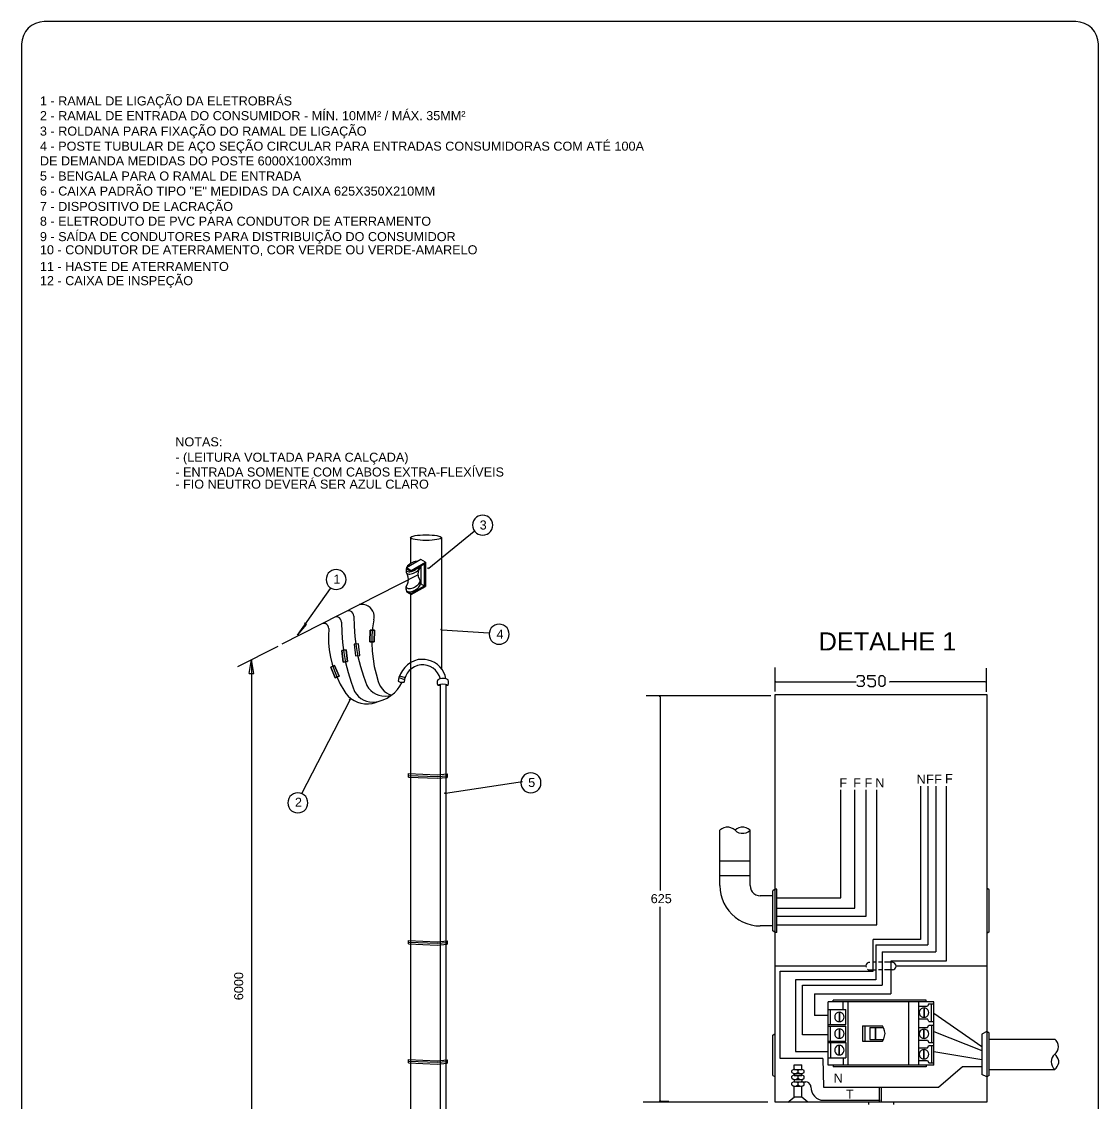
# Model space of a CAD drawing. Header units: millimetres. Extents: x -182 to 147, y -1396 to 58.
# Drawn here: x 123.45 to 147.25, y -22.13 to 1.79 of the extents above; entities that cross this region are included whole.
import ezdxf

# ---------------------------------------------------------------- set-up
doc = ezdxf.new("R2010")
doc.units = ezdxf.units.MM
doc.header["$LTSCALE"] = 10
doc.header["$MEASUREMENT"] = 0
doc.layers.add('LAYER 1', color=7, linetype='Continuous')
doc.layers.add('P-CONTORNO', color=4, linetype='Continuous', lineweight=30)
doc.styles.add('Arial', font='arial.ttf')

msp = doc.modelspace()

# ---------------------------------------------------------------- hatches: boundary and pattern name
at = {"layer": 'LAYER 1', "linetype": 'Continuous'}
for points in [[(132.4498, -10.2922), (132.4258, -10.3042), (132.4438, -10.2862), (132.4438, -10.2862), (132.4498, -10.2922), (132.4498, -10.2922)], [(132.7378, -11.6572), (132.7138, -11.6512), (132.7138, -11.6512), (132.7378, -11.6482), (132.7378, -11.6482), (132.7378, -11.6572), (132.7378, -11.6572)], [(140.1298, -12.8092), (140.1058, -12.8032), (140.1298, -12.8002), (140.1298, -12.8002), (140.1298, -12.8092), (140.1298, -12.8092)], [(144.7348, -12.8002), (144.7618, -12.8032), (144.7618, -12.8032), (144.7348, -12.8092), (144.7348, -12.8002), (144.7348, -12.8002)], [(130.6948, -13.2082), (130.7098, -13.1902), (130.7098, -13.1902), (130.7038, -13.2112), (130.6948, -13.2082), (130.6948, -13.2082)], [(132.8188, -15.2722), (132.7948, -15.2692), (132.7948, -15.2692), (132.8188, -15.2632), (132.8188, -15.2722), (132.8188, -15.2722)]]:
    msp.add_hatch(color=4, dxfattribs=at).paths.add_polyline_path(points)

# ---------------------------------------------------------------- linework, layer by layer
for p, q in [((132.0478, -9.6178), (132.0478, -10.1902)), ((132.7288, -9.6172), (132.7288, -12.5145)), ((132.0478, -10.8702), (132.0478, -23.0721)), ((132.0004, -14.9105), (132.0034, -14.8356)), ((132.8558, -14.8425), (132.8558, -14.9175)), ((132.0004, -18.6005), (132.0034, -18.5256)), ((132.8558, -18.5325), (132.8558, -18.6075)), ((132.0004, -21.2315), (132.0034, -21.1566)), ((132.8558, -21.1635), (132.8558, -21.2385))]:
    msp.add_line(p, q)
msp.add_ellipse((132.3883, -9.6172), major_axis=(-0.3405, 0), ratio=0.1850121)
at = {"layer": 'LAYER 1', "color": 4}
for p, q in [((133.4218, -9.2902), (133.4158, -9.3412)), ((133.4398, -9.2452), (133.4218, -9.2902)), ((133.4668, -9.2032), (133.4398, -9.2452)), ((133.4998, -9.1672), (133.4668, -9.2032)), ((133.5418, -9.1402), (133.4998, -9.1672)), ((133.5898, -9.1252), (133.5418, -9.1402)), ((133.6408, -9.1192), (133.5898, -9.1252)), ((133.6888, -9.1252), (133.6408, -9.1192)), ((133.7368, -9.1402), (133.6888, -9.1252)), ((133.7788, -9.1672), (133.7368, -9.1402)), ((133.8118, -9.2032), (133.7788, -9.1672)), ((133.8388, -9.2452), (133.8118, -9.2032)), ((133.8568, -9.2902), (133.8388, -9.2452)), ((133.8628, -9.3412), (133.8568, -9.2902)), ((132.4468, -10.2892), (133.4488, -9.4732)), ((133.4158, -9.3412), (133.4218, -9.3892)), ((133.4218, -9.3892), (133.4398, -9.4372)), ((133.4398, -9.4372), (133.4668, -9.4792)), ((133.4668, -9.4792), (133.4998, -9.5152)), ((133.4998, -9.5152), (133.5418, -9.5422)), ((133.5418, -9.5422), (133.5898, -9.5572)), ((133.5898, -9.5572), (133.6408, -9.5632)), ((133.6408, -9.5632), (133.6888, -9.5572)), ((133.6888, -9.5572), (133.7368, -9.5422)), ((133.7368, -9.5422), (133.7788, -9.5152)), ((133.7788, -9.5152), (133.8118, -9.4792)), ((133.8118, -9.4792), (133.8388, -9.4372)), ((133.8388, -9.4372), (133.8568, -9.3892)), ((133.8568, -9.3892), (133.8628, -9.3412)), ((130.1848, -10.4962), (130.1788, -10.5442)), ((130.1998, -10.4482), (130.1848, -10.4962)), ((130.2268, -10.4062), (130.1998, -10.4482)), ((130.2628, -10.3702), (130.2268, -10.4062)), ((130.3048, -10.3432), (130.2628, -10.3702)), ((130.3498, -10.3282), (130.3048, -10.3432)), ((130.4008, -10.3222), (130.3498, -10.3282)), ((130.4488, -10.3282), (130.4008, -10.3222)), ((130.4968, -10.3432), (130.4488, -10.3282)), ((130.5388, -10.3702), (130.4968, -10.3432)), ((130.5748, -10.4062), (130.5388, -10.3702)), ((130.6018, -10.4482), (130.5748, -10.4062)), ((130.6168, -10.4962), (130.6018, -10.4482)), ((130.6228, -10.5442), (130.6168, -10.4962)), ((130.1788, -10.5442), (130.1848, -10.5952)), ((130.1848, -10.5952), (130.1998, -10.6402)), ((130.1998, -10.6402), (130.2268, -10.6822)), ((130.2268, -10.6822), (130.2628, -10.7182)), ((130.2628, -10.7182), (130.3048, -10.7452)), ((130.3048, -10.7452), (130.3498, -10.7602)), ((130.3498, -10.7602), (130.4008, -10.7662)), ((130.4008, -10.7662), (130.4488, -10.7602)), ((130.4488, -10.7602), (130.4968, -10.7452)), ((130.4968, -10.7452), (130.5388, -10.7182)), ((130.5388, -10.7182), (130.5748, -10.6822)), ((130.5748, -10.6822), (130.6018, -10.6402)), ((130.6018, -10.6402), (130.6168, -10.5952)), ((130.6168, -10.5952), (130.6228, -10.5442)), ((130.9618, -11.0932), (130.9138, -11.0992)), ((131.0128, -11.0962), (130.9618, -11.0932)), ((131.0638, -11.1082), (131.0128, -11.0962)), ((131.1088, -11.1322), (131.0638, -11.1082)), ((131.1508, -11.1622), (131.1088, -11.1322)), ((131.1838, -11.1982), (131.1508, -11.1622)), ((131.2108, -11.2402), (131.1838, -11.1982)), ((131.2318, -11.2882), (131.2108, -11.2402)), ((131.2318, -11.4382), (131.2078, -11.6092)), ((131.2408, -11.3392), (131.2318, -11.2882)), ((131.2318, -11.4382), (131.2408, -11.3902)), ((131.2408, -11.3902), (131.2408, -11.3392)), ((131.2078, -11.6092), (131.1928, -11.7802)), ((132.7378, -11.6542), (133.7758, -11.7202)), ((133.7878, -11.7052), (133.7818, -11.7532)), ((133.8028, -11.6572), (133.7878, -11.7052)), ((133.8298, -11.6152), (133.8028, -11.6572)), ((133.8658, -11.5792), (133.8298, -11.6152)), ((133.9078, -11.5552), (133.8658, -11.5792)), ((133.9558, -11.5372), (133.9078, -11.5552)), ((134.0038, -11.5312), (133.9558, -11.5372)), ((134.0518, -11.5372), (134.0038, -11.5312)), ((134.0998, -11.5552), (134.0518, -11.5372)), ((134.1418, -11.5792), (134.0998, -11.5552)), ((134.1778, -11.6152), (134.1418, -11.5792)), ((134.2048, -11.6572), (134.1778, -11.6152)), ((134.2198, -11.7052), (134.2048, -11.6572)), ((134.2258, -11.7532), (134.2198, -11.7052)), ((131.1928, -11.7802), (131.1898, -11.9512)), ((131.1898, -11.9512), (131.1988, -12.1252)), ((133.7818, -11.7532), (133.7878, -11.8042)), ((133.7878, -11.8042), (133.8028, -11.8492)), ((133.8028, -11.8492), (133.8298, -11.8912)), ((133.8298, -11.8912), (133.8658, -11.9272)), ((133.8658, -11.9272), (133.9078, -11.9542)), ((133.9078, -11.9542), (133.9558, -11.9692)), ((134.0518, -11.9692), (134.0998, -11.9542)), ((134.0998, -11.9542), (134.1418, -11.9272)), ((134.1418, -11.9272), (134.1778, -11.8912)), ((134.1778, -11.8912), (134.2048, -11.8492)), ((134.2048, -11.8492), (134.2198, -11.8042)), ((134.2198, -11.8042), (134.2258, -11.7532)), ((131.1988, -12.1252), (131.2168, -12.2962)), ((133.9558, -11.9692), (134.0038, -11.9752)), ((134.0038, -11.9752), (134.0518, -11.9692)), ((128.5288, -12.3142), (128.5288, -27.8302)), ((131.2168, -12.2962), (131.2438, -12.4642)), ((131.2438, -12.4642), (131.2828, -12.6322)), ((131.2828, -12.6322), (131.3338, -12.7972)), ((140.1058, -13.0162), (140.1058, -12.4912)), ((144.7738, -13.0252), (144.7738, -12.5032)), ((131.3338, -12.7972), (131.3518, -12.8572)), ((131.3518, -12.8572), (131.3818, -12.9112)), ((131.3818, -12.9112), (131.4178, -12.9622)), ((140.1298, -12.8032), (141.8968, -12.8032)), ((144.7348, -12.8032), (142.6288, -12.8032)), ((142.6288, -12.8032), (142.6408, -12.8032)), ((131.4178, -12.9622), (131.4598, -13.0102)), ((131.4598, -13.0102), (131.5108, -13.0462)), ((131.5108, -13.0462), (131.5648, -13.0792)), ((131.5648, -13.0792), (131.6218, -13.1002)), ((140.0068, -13.1122), (137.2558, -13.1122)), ((137.7538, -13.1122), (137.5408, -13.1122)), ((137.5618, -13.1362), (137.5618, -17.4192)), ((130.7008, -13.2112), (129.6358, -15.2842)), ((134.6548, -14.8222), (134.6098, -14.8372)), ((134.7058, -14.8162), (134.6548, -14.8222)), ((134.7538, -14.8222), (134.7058, -14.8162)), ((134.8018, -14.8372), (134.7538, -14.8222)), ((132.8188, -15.2662), (134.5228, -15.0112)), ((134.4898, -14.9902), (134.4838, -15.0382)), ((134.4838, -15.0382), (134.4898, -15.0892)), ((134.5048, -14.9422), (134.4898, -14.9902)), ((134.5318, -14.9002), (134.5048, -14.9422)), ((134.5678, -14.8642), (134.5318, -14.9002)), ((134.6098, -14.8372), (134.5678, -14.8642)), ((134.8438, -14.8642), (134.8018, -14.8372)), ((134.8798, -14.9002), (134.8438, -14.8642)), ((134.9068, -14.9422), (134.8798, -14.9002)), ((134.9218, -14.9902), (134.9068, -14.9422)), ((134.9278, -15.0382), (134.9218, -14.9902)), ((134.9218, -15.0892), (134.9278, -15.0382)), ((129.4588, -15.2812), (129.4168, -15.3082)), ((129.5038, -15.2662), (129.4588, -15.2812)), ((129.5548, -15.2602), (129.5038, -15.2662)), ((129.6028, -15.2662), (129.5548, -15.2602)), ((129.6508, -15.2812), (129.6028, -15.2662)), ((129.6928, -15.3082), (129.6508, -15.2812)), ((134.4898, -15.0892), (134.5048, -15.1342)), ((134.5048, -15.1342), (134.5318, -15.1762)), ((134.5318, -15.1762), (134.5678, -15.2122)), ((134.5678, -15.2122), (134.6098, -15.2392)), ((134.6098, -15.2392), (134.6548, -15.2542)), ((134.6548, -15.2542), (134.7058, -15.2602)), ((134.7058, -15.2602), (134.7538, -15.2542)), ((134.7538, -15.2542), (134.8018, -15.2392)), ((134.8018, -15.2392), (134.8438, -15.2122)), ((134.8438, -15.2122), (134.8798, -15.1762)), ((134.8798, -15.1762), (134.9068, -15.1342)), ((134.9068, -15.1342), (134.9218, -15.0892)), ((142.3498, -18.1762), (142.3498, -15.1912)), ((143.3128, -15.1132), (143.3128, -18.5032)), ((129.3388, -15.4342), (129.3328, -15.4822)), ((129.3328, -15.4822), (129.3388, -15.5332)), ((129.3538, -15.3862), (129.3388, -15.4342)), ((129.3388, -15.5332), (129.3538, -15.5782)), ((129.3808, -15.3442), (129.3538, -15.3862)), ((129.4168, -15.3082), (129.3808, -15.3442)), ((129.7288, -15.3442), (129.6928, -15.3082)), ((129.7528, -15.3862), (129.7288, -15.3442)), ((129.7708, -15.4342), (129.7528, -15.3862)), ((129.7528, -15.5782), (129.7708, -15.5332)), ((129.7768, -15.4822), (129.7708, -15.4342)), ((129.7708, -15.5332), (129.7768, -15.4822)), ((129.3538, -15.5782), (129.3808, -15.6202)), ((129.3808, -15.6202), (129.4168, -15.6562)), ((129.4168, -15.6562), (129.4588, -15.6832)), ((129.4588, -15.6832), (129.5038, -15.6982)), ((129.5038, -15.6982), (129.5548, -15.7042)), ((129.5548, -15.7042), (129.6028, -15.6982)), ((129.6028, -15.6982), (129.6508, -15.6832)), ((129.6508, -15.6832), (129.6928, -15.6562)), ((129.6928, -15.6562), (129.7288, -15.6202)), ((129.7288, -15.6202), (129.7528, -15.5782)), ((137.5618, -22.0612), (137.5618, -17.7772)), ((140.1388, -18.1762), (142.3498, -18.1762)), ((143.3128, -18.5032), (142.2718, -18.5032)), ((142.2718, -19.2052), (142.2718, -18.5032)), ((140.2168, -21.1372), (140.2168, -19.2052)), ((140.2168, -19.2052), (142.2718, -19.2052)), ((141.1598, -21.1372), (140.2168, -21.1372)), ((141.1598, -21.1372), (141.1758, -21.7672)), ((143.7118, -21.7672), (144.2468, -21.3112)), ((144.2468, -21.3112), (144.6688, -21.3112)), ((141.1758, -21.7672), (143.7118, -21.7672)), ((139.9408, -22.0972), (137.1898, -22.0972)), ((137.7538, -22.0852), (137.5408, -22.0852))]:
    msp.add_line(p, q, dxfattribs=at)
at = {"layer": 'LAYER 1', "color": 7}
for p, q in [((131.9668, -10.2682), (131.9548, -10.2892)), ((131.9818, -10.2442), (131.9668, -10.2682)), ((132.0028, -10.2232), (131.9818, -10.2442)), ((132.0298, -10.2022), (132.0028, -10.2232)), ((132.0568, -10.1842), (132.0298, -10.2022)), ((132.0868, -10.1662), (132.0568, -10.1842)), ((132.1168, -10.1542), (132.0868, -10.1662)), ((132.1468, -10.1452), (132.1168, -10.1542)), ((132.1768, -10.1422), (132.1468, -10.1452)), ((132.2008, -10.1422), (132.1768, -10.1422)), ((132.2068, -10.2892), (132.2278, -10.2682)), ((132.2548, -10.2742), (132.2278, -10.3222)), ((132.2518, -10.2862), (132.2578, -10.2682)), ((132.2578, -10.2682), (132.2608, -10.2472)), ((131.9548, -10.2892), (131.9488, -10.3102)), ((131.9488, -10.3102), (131.9488, -10.3282)), ((131.9488, -10.3162), (131.9488, -10.3762)), ((131.9488, -10.3282), (131.9548, -10.3462)), ((131.9488, -10.3672), (131.9488, -10.3852)), ((131.9488, -10.3852), (131.9578, -10.4002)), ((131.9548, -10.3462), (131.9668, -10.3582)), ((131.9818, -10.4422), (131.9548, -10.3942)), ((131.9578, -10.4002), (131.9698, -10.4122)), ((131.9668, -10.3582), (131.9848, -10.3672)), ((131.9698, -10.4122), (131.9848, -10.4182)), ((131.9968, -10.4932), (131.9818, -10.4422)), ((131.9848, -10.3672), (132.0058, -10.3702)), ((131.9848, -10.4182), (132.0058, -10.4242)), ((132.0028, -10.5442), (131.9968, -10.4932)), ((132.0058, -10.3702), (132.0328, -10.3702)), ((132.0058, -10.4242), (132.0298, -10.4242)), ((132.0298, -10.4242), (132.0568, -10.4182)), ((132.0328, -10.3702), (132.0598, -10.3672)), ((132.0568, -10.4182), (132.0868, -10.4122)), ((132.0598, -10.3672), (132.0898, -10.3582)), ((132.0868, -10.4122), (132.1138, -10.4002)), ((132.0898, -10.3582), (132.1228, -10.3462)), ((132.1138, -10.4002), (132.1438, -10.3852)), ((132.1228, -10.3462), (132.1528, -10.3282)), ((132.1438, -10.3852), (132.1708, -10.3702)), ((132.1528, -10.3282), (132.1798, -10.3102)), ((132.1708, -10.3702), (132.1978, -10.3492)), ((132.1798, -10.3102), (132.2068, -10.2892)), ((132.1978, -10.3492), (132.2188, -10.3312)), ((132.2128, -10.3732), (132.2068, -10.4242)), ((132.2068, -10.4242), (132.2158, -10.4782)), ((132.2278, -10.3222), (132.2128, -10.3732)), ((132.2158, -10.4782), (132.2338, -10.5292)), ((132.2188, -10.3312), (132.2368, -10.3102)), ((132.2368, -10.3102), (132.2518, -10.2862)), ((131.9488, -10.6942), (131.9758, -10.6492)), ((131.9488, -10.7662), (131.9488, -10.6942)), ((131.9488, -10.6942), (131.9518, -10.7092)), ((131.9488, -10.7572), (131.9488, -10.7752)), ((131.9518, -10.7092), (131.9608, -10.7242)), ((131.9608, -10.7242), (131.9758, -10.7332)), ((131.9758, -10.6492), (131.9938, -10.5982)), ((131.9758, -10.7332), (131.9938, -10.7392)), ((131.9938, -10.5982), (132.0028, -10.5442)), ((131.9938, -10.7392), (132.0178, -10.7422)), ((132.0178, -10.7422), (132.0448, -10.7392)), ((132.0448, -10.7392), (132.0718, -10.7332)), ((132.0718, -10.7332), (132.1018, -10.7242)), ((132.1018, -10.7242), (132.1318, -10.7122)), ((132.1318, -10.7122), (132.1588, -10.6972)), ((132.1528, -10.7722), (132.1828, -10.7512)), ((132.1588, -10.6972), (132.1858, -10.6762)), ((132.1828, -10.7512), (132.2068, -10.7332)), ((132.1858, -10.6762), (132.2098, -10.6582)), ((132.2068, -10.7332), (132.2278, -10.7092)), ((132.2098, -10.6582), (132.2308, -10.6372)), ((132.2278, -10.7092), (132.2428, -10.6882)), ((132.2308, -10.6372), (132.2458, -10.6132)), ((132.2338, -10.5292), (132.2608, -10.5742)), ((132.2428, -10.6882), (132.2548, -10.6672)), ((132.2458, -10.6132), (132.2548, -10.5922)), ((132.2548, -10.5922), (132.2608, -10.5742)), ((132.2548, -10.6672), (132.2608, -10.6462)), ((132.2608, -10.5742), (132.2608, -10.6402)), ((132.2608, -10.6462), (132.2608, -10.6282)), ((131.9488, -10.7752), (131.9578, -10.7902)), ((131.9578, -10.7902), (131.9698, -10.8022)), ((131.9698, -10.8022), (131.9878, -10.8112)), ((131.9878, -10.8112), (132.0118, -10.8142)), ((132.0118, -10.8142), (132.0358, -10.8142)), ((132.0358, -10.8142), (132.0658, -10.8082)), ((132.0658, -10.8082), (132.0928, -10.7992)), ((132.0928, -10.7992), (132.1258, -10.7872)), ((132.1258, -10.7872), (132.1528, -10.7722)), ((140.1058, -13.0852), (144.7798, -13.0852)), ((140.1058, -22.0972), (140.1058, -13.0852)), ((144.7798, -13.0852), (144.7798, -17.4232)), ((132.0004, -14.9105), (132.6358, -14.9362)), ((132.0019, -14.8741), (132.6358, -14.8972)), ((132.0034, -14.8356), (132.6358, -14.8612)), ((132.6358, -14.8612), (132.8558, -14.8425)), ((132.6358, -14.8972), (132.8558, -14.8811)), ((132.6358, -14.9362), (132.8558, -14.9175)), ((144.8338, -17.4022), (144.7798, -17.3662)), ((144.7798, -17.4232), (144.7798, -18.3142)), ((144.8338, -18.3352), (144.8338, -17.4022)), ((144.7798, -18.3142), (144.7798, -22.0972)), ((144.8338, -18.3352), (144.7798, -18.3682)), ((132.0004, -18.6005), (132.6358, -18.6262)), ((132.002, -18.5616), (132.6358, -18.5872)), ((132.0034, -18.5256), (132.6358, -18.5512)), ((132.6358, -18.5512), (132.8558, -18.5325)), ((132.6358, -18.5872), (132.8558, -18.5685)), ((132.6358, -18.6262), (132.8558, -18.6075)), ((142.1098, -19.0912), (140.1058, -19.0912)), ((142.1188, -19.0522), (142.1098, -19.0822)), ((142.1098, -19.0822), (142.1128, -19.1152)), ((142.1398, -19.0282), (142.1188, -19.0522)), ((142.1698, -19.0132), (142.1398, -19.0282)), ((142.1998, -19.0102), (142.1698, -19.0132)), ((142.3318, -19.0072), (142.2598, -19.0072)), ((142.4668, -19.0072), (142.3858, -19.0072)), ((142.6948, -19.0072), (142.5238, -19.0072)), ((142.7248, -19.0162), (142.6948, -19.0072)), ((142.7518, -19.0342), (142.7248, -19.0162)), ((142.7698, -19.0612), (142.7518, -19.0342)), ((142.7518, -19.1512), (142.7698, -19.1242)), ((142.7758, -19.0912), (142.7698, -19.0612)), ((142.7698, -19.1242), (142.7758, -19.0912)), ((144.7798, -19.0912), (142.7758, -19.0912)), ((142.1428, -19.1602), (142.1698, -19.1722)), ((142.1698, -19.1722), (142.1998, -19.1752)), ((142.1998, -19.1752), (142.3318, -19.1752)), ((142.4668, -19.1752), (142.3858, -19.1752)), ((142.6948, -19.1752), (142.5238, -19.1752)), ((142.6948, -19.1752), (142.7248, -19.1692)), ((142.7248, -19.1692), (142.7518, -19.1512)), ((143.4448, -19.8472), (141.3868, -19.8472)), ((141.3868, -19.8802), (141.3868, -19.8472)), ((143.4448, -19.8802), (143.4448, -19.8472)), ((143.6098, -19.8802), (141.2758, -19.8802)), ((141.2758, -21.2842), (141.2758, -19.8802)), ((141.2758, -20.0482), (141.6628, -20.0482)), ((141.3298, -20.3812), (141.3298, -20.0482)), ((141.6088, -20.0482), (141.6088, -19.8802)), ((141.6628, -20.3812), (141.6628, -20.0482)), ((141.7198, -21.2842), (141.7198, -19.8802)), ((143.0548, -21.2842), (143.0548, -19.8802)), ((143.2768, -21.2842), (143.2768, -19.8802)), ((143.2768, -19.9792), (143.4688, -19.9792)), ((143.2948, -20.0872), (143.2888, -20.1172)), ((143.3098, -20.0572), (143.2948, -20.0872)), ((143.3338, -20.0332), (143.3098, -20.0572)), ((143.3608, -20.0182), (143.3338, -20.0332)), ((143.3938, -20.0152), (143.3608, -20.0182)), ((143.3878, -20.0152), (143.3878, -20.2222)), ((143.4268, -20.0182), (143.3938, -20.0152)), ((143.3998, -20.0152), (143.3998, -20.2222)), ((143.4538, -20.0332), (143.4268, -20.0182)), ((143.4778, -20.0572), (143.4538, -20.0332)), ((143.4988, -19.9252), (143.4688, -19.9792)), ((143.4928, -20.0872), (143.4778, -20.0572)), ((143.4988, -20.1172), (143.4928, -20.0872)), ((143.4988, -19.9252), (143.6098, -19.9252)), ((143.5558, -20.3122), (143.5558, -19.9252)), ((143.6098, -21.2842), (143.6098, -19.8802)), ((141.4228, -20.1832), (141.4198, -20.2162)), ((141.4198, -20.2162), (141.4228, -20.2462)), ((141.4378, -20.1532), (141.4228, -20.1832)), ((141.4228, -20.2462), (141.4378, -20.2762)), ((141.4618, -20.1292), (141.4378, -20.1532)), ((141.4378, -20.2762), (141.4618, -20.3002)), ((141.4918, -20.1172), (141.4618, -20.1292)), ((141.4618, -20.3002), (141.4918, -20.3152)), ((141.5218, -20.1112), (141.4918, -20.1172)), ((141.4918, -20.3152), (141.5218, -20.3182)), ((141.5188, -20.1112), (141.5188, -20.3182)), ((141.5548, -20.1172), (141.5218, -20.1112)), ((141.5218, -20.3182), (141.5548, -20.3152)), ((141.5278, -20.1112), (141.5278, -20.3182)), ((141.5848, -20.1292), (141.5548, -20.1172)), ((141.5548, -20.3152), (141.5848, -20.3002)), ((141.6088, -20.1532), (141.5848, -20.1292)), ((141.5848, -20.3002), (141.6088, -20.2762)), ((141.6238, -20.1832), (141.6088, -20.1532)), ((141.6088, -20.2762), (141.6238, -20.2462)), ((141.6268, -20.2162), (141.6238, -20.1832)), ((141.6238, -20.2462), (141.6268, -20.2162)), ((143.2768, -20.2582), (143.4688, -20.2582)), ((143.2888, -20.1172), (143.2948, -20.1502)), ((143.2948, -20.1502), (143.3098, -20.1802)), ((143.3098, -20.1802), (143.3338, -20.2042)), ((143.3338, -20.2042), (143.3608, -20.2192)), ((143.3608, -20.2192), (143.3938, -20.2222)), ((143.3938, -20.2222), (143.4268, -20.2192)), ((143.4268, -20.2192), (143.4538, -20.2042)), ((143.4538, -20.2042), (143.4778, -20.1802)), ((143.4988, -20.3122), (143.4688, -20.2582)), ((143.4778, -20.1802), (143.4928, -20.1502)), ((143.4928, -20.1502), (143.4988, -20.1172)), ((143.4988, -20.3122), (143.6098, -20.3122)), ((141.2758, -20.3812), (141.6628, -20.3812)), ((141.2758, -20.4172), (141.6628, -20.4172)), ((141.3298, -20.7502), (141.3298, -20.4172)), ((141.4228, -20.5522), (141.4198, -20.5822)), ((141.4378, -20.5222), (141.4228, -20.5522)), ((141.4618, -20.4982), (141.4378, -20.5222)), ((141.4918, -20.4832), (141.4618, -20.4982)), ((141.5218, -20.4772), (141.4918, -20.4832)), ((141.5188, -20.4802), (141.5188, -20.6872)), ((141.5548, -20.4832), (141.5218, -20.4772)), ((141.5278, -20.4802), (141.5278, -20.6872)), ((141.5848, -20.4982), (141.5548, -20.4832)), ((141.6088, -20.5222), (141.5848, -20.4982)), ((141.6238, -20.5522), (141.6088, -20.5222)), ((141.6268, -20.5822), (141.6238, -20.5522)), ((141.6628, -20.7502), (141.6628, -20.4172)), ((142.0318, -20.4142), (142.4758, -20.4142)), ((142.0318, -20.4142), (142.0318, -20.7502)), ((142.0858, -20.4142), (142.0858, -20.7502)), ((142.1998, -20.4502), (142.4968, -20.4502)), ((142.1998, -20.4502), (142.1998, -20.7172)), ((142.3108, -20.4502), (142.3108, -20.7172)), ((142.3228, -20.4502), (142.3228, -20.7172)), ((142.5058, -20.4682), (142.4758, -20.4142)), ((142.5238, -20.5222), (142.5058, -20.4682)), ((142.5328, -20.5822), (142.5238, -20.5222)), ((143.2768, -20.4472), (143.4688, -20.4472)), ((143.2948, -20.5552), (143.2888, -20.5882)), ((143.3098, -20.5252), (143.2948, -20.5552)), ((143.3338, -20.5042), (143.3098, -20.5252)), ((143.3608, -20.4892), (143.3338, -20.5042)), ((143.3938, -20.4832), (143.3608, -20.4892)), ((143.3878, -20.6932), (143.3878, -20.4832)), ((143.4268, -20.4892), (143.3938, -20.4832)), ((143.3998, -20.6932), (143.3998, -20.4832)), ((143.4538, -20.5042), (143.4268, -20.4892)), ((143.4778, -20.5252), (143.4538, -20.5042)), ((143.4688, -20.4472), (143.4988, -20.3932)), ((143.4928, -20.5552), (143.4778, -20.5252)), ((143.4988, -20.5882), (143.4928, -20.5552)), ((143.4988, -20.3932), (143.6098, -20.3932)), ((143.5558, -20.3932), (143.5558, -20.7832)), ((140.0518, -20.6152), (140.1058, -20.5792)), ((140.0518, -21.5062), (140.0518, -20.6152)), ((141.2758, -20.7502), (141.6628, -20.7502)), ((141.2758, -20.7832), (141.6628, -20.7832)), ((141.3298, -20.7832), (141.3298, -21.1162)), ((141.4198, -20.5822), (141.4228, -20.6152)), ((141.4228, -20.6152), (141.4378, -20.6452)), ((141.4378, -20.6452), (141.4618, -20.6692)), ((141.4618, -20.6692), (141.4918, -20.6812)), ((141.4918, -20.6812), (141.5218, -20.6872)), ((141.5218, -20.6872), (141.5548, -20.6812)), ((141.5548, -20.6812), (141.5848, -20.6692)), ((141.5848, -20.6692), (141.6088, -20.6452)), ((141.6088, -20.6452), (141.6238, -20.6152)), ((141.6238, -20.6152), (141.6268, -20.5822)), ((141.6628, -20.7832), (141.6628, -21.1162)), ((142.0318, -20.7502), (142.4758, -20.7502)), ((142.1998, -20.7172), (142.4968, -20.7172)), ((142.4758, -20.7502), (142.5058, -20.6992)), ((142.5058, -20.6992), (142.5238, -20.6422)), ((142.5238, -20.6422), (142.5328, -20.5822)), ((143.2768, -20.7262), (143.4688, -20.7262)), ((143.2888, -20.5882), (143.2948, -20.6212)), ((143.2948, -20.6212), (143.3098, -20.6482)), ((143.3098, -20.6482), (143.3338, -20.6722)), ((143.3338, -20.6722), (143.3608, -20.6872)), ((143.3608, -20.6872), (143.3938, -20.6932)), ((143.3938, -20.6932), (143.4268, -20.6872)), ((143.4268, -20.6872), (143.4538, -20.6722)), ((143.4538, -20.6722), (143.4778, -20.6482)), ((143.4688, -20.7262), (143.4988, -20.7832)), ((143.4778, -20.6482), (143.4928, -20.6212)), ((143.4928, -20.6212), (143.4988, -20.5882)), ((143.4988, -20.7832), (143.6098, -20.7832)), ((141.4228, -20.9182), (141.4198, -20.9482)), ((141.4198, -20.9482), (141.4228, -20.9812)), ((141.4378, -20.8882), (141.4228, -20.9182)), ((141.4228, -20.9812), (141.4378, -21.0112)), ((141.4618, -20.8642), (141.4378, -20.8882)), ((141.4378, -21.0112), (141.4618, -21.0352)), ((141.4918, -20.8492), (141.4618, -20.8642)), ((141.4618, -21.0352), (141.4918, -21.0502)), ((141.5218, -20.8462), (141.4918, -20.8492)), ((141.5188, -21.0532), (141.5188, -20.8462)), ((141.5548, -20.8492), (141.5218, -20.8462)), ((141.5278, -21.0532), (141.5278, -20.8462)), ((141.5848, -20.8642), (141.5548, -20.8492)), ((141.5548, -21.0502), (141.5848, -21.0352)), ((141.6088, -20.8882), (141.5848, -20.8642)), ((141.5848, -21.0352), (141.6088, -21.0112)), ((141.6238, -20.9182), (141.6088, -20.8882)), ((141.6088, -21.0112), (141.6238, -20.9812)), ((141.6268, -20.9482), (141.6238, -20.9182)), ((141.6238, -20.9812), (141.6268, -20.9482)), ((143.2768, -20.9002), (143.4688, -20.9002)), ((143.2948, -21.0082), (143.2888, -21.0412)), ((143.2888, -21.0412), (143.2948, -21.0712)), ((143.3098, -20.9782), (143.2948, -21.0082)), ((143.3338, -20.9542), (143.3098, -20.9782)), ((143.3608, -20.9392), (143.3338, -20.9542)), ((143.3938, -20.9362), (143.3608, -20.9392)), ((143.3878, -21.1432), (143.3878, -20.9362)), ((143.4268, -20.9392), (143.3938, -20.9362)), ((143.3998, -21.1432), (143.3998, -20.9362)), ((143.4538, -20.9542), (143.4268, -20.9392)), ((143.4778, -20.9782), (143.4538, -20.9542)), ((143.4688, -20.9002), (143.4988, -20.8462)), ((143.4928, -21.0082), (143.4778, -20.9782)), ((143.4988, -21.0412), (143.4928, -21.0082)), ((143.4928, -21.0712), (143.4988, -21.0412)), ((143.4988, -20.8462), (143.6098, -20.8462)), ((143.5558, -20.8462), (143.5558, -21.2332)), ((132.0004, -21.2315), (132.6358, -21.2572)), ((132.002, -21.1926), (132.6358, -21.2182)), ((132.0034, -21.1566), (132.6358, -21.1822)), ((132.6358, -21.1822), (132.8558, -21.1635)), ((132.6358, -21.2182), (132.8558, -21.1995)), ((132.6358, -21.2572), (132.8558, -21.2385)), ((141.2758, -21.1162), (141.6628, -21.1162)), ((143.6098, -21.2842), (141.2758, -21.2842)), ((141.3868, -21.2842), (141.3868, -21.3172)), ((141.4918, -21.0502), (141.5218, -21.0532)), ((141.5218, -21.0532), (141.5548, -21.0502)), ((141.6088, -21.1162), (141.6088, -21.2842)), ((143.2768, -21.1792), (143.4688, -21.1792)), ((143.2948, -21.0712), (143.3098, -21.1012)), ((143.3098, -21.1012), (143.3338, -21.1252)), ((143.3338, -21.1252), (143.3608, -21.1402)), ((143.3608, -21.1402), (143.3938, -21.1432)), ((143.3938, -21.1432), (143.4268, -21.1402)), ((143.4268, -21.1402), (143.4538, -21.1252)), ((143.4448, -21.2842), (143.4448, -21.3172)), ((143.4538, -21.1252), (143.4778, -21.1012)), ((143.4688, -21.1792), (143.4988, -21.2332)), ((143.4778, -21.1012), (143.4928, -21.0712)), ((143.4988, -21.2332), (143.6098, -21.2332)), ((140.0518, -21.5062), (140.1058, -21.5392)), ((143.4448, -21.3172), (141.3868, -21.3172)), ((144.7798, -22.0972), (140.1058, -22.0972))]:
    msp.add_line(p, q, dxfattribs=at)
at = {"layer": 'LAYER 1', "color": 1}
for p, q in [((132.2698, -10.1002), (131.9578, -10.2832)), ((131.9578, -10.2802), (132.0598, -10.3402)), ((131.9578, -10.2832), (131.9578, -10.3042)), ((132.0598, -10.3402), (132.3748, -10.1602)), ((132.0598, -10.3642), (132.3478, -10.1962)), ((132.2608, -10.2472), (132.2608, -10.2562)), ((132.3748, -10.1602), (132.2698, -10.1002)), ((132.2698, -10.2442), (132.2698, -10.6372)), ((132.3478, -10.1962), (132.3478, -10.6882)), ((132.3748, -10.1602), (132.3748, -10.6972)), ((129.2098, -11.9662), (132.2098, -10.4392)), ((131.9578, -10.3042), (132.0598, -10.3642)), ((132.0598, -10.3402), (132.0598, -10.3642)), ((132.2188, -10.4452), (132.2098, -10.4392)), ((132.2128, -10.4692), (132.2218, -10.4632)), ((132.2248, -10.4542), (132.2188, -10.4452)), ((132.2218, -10.4632), (132.2248, -10.4542)), ((129.5458, -11.7772), (130.2778, -10.7452)), ((129.5458, -11.7772), (130.2778, -10.7452)), ((129.5458, -11.7772), (130.2778, -10.7452)), ((129.5458, -11.7772), (130.2778, -10.7452)), ((129.5458, -11.7772), (130.2778, -10.7452)), ((129.5458, -11.7772), (130.2778, -10.7452)), ((129.5458, -11.7772), (130.2778, -10.7452)), ((129.5458, -11.7772), (130.2778, -10.7452)), ((129.5458, -11.7772), (130.2778, -10.7452)), ((129.5458, -11.7772), (130.2778, -10.7452)), ((129.5458, -11.7772), (130.2778, -10.7452)), ((132.3478, -10.6882), (132.0598, -10.8532)), ((132.0598, -10.8772), (132.3748, -10.6972)), ((132.2608, -10.6342), (132.3748, -10.6972)), ((131.9578, -10.7962), (131.9578, -10.8172)), ((131.9578, -10.8172), (132.0598, -10.8772)), ((132.0598, -10.8532), (131.9818, -10.8082)), ((132.0598, -10.8772), (132.0598, -10.8532)), ((130.6828, -11.2372), (130.6468, -11.2402)), ((130.7158, -11.2432), (130.6828, -11.2372)), ((130.4098, -11.3692), (130.3738, -11.3752)), ((130.4428, -11.3782), (130.4098, -11.3692)), ((130.4758, -11.3932), (130.4428, -11.3782)), ((130.4998, -11.4202), (130.4758, -11.3932)), ((130.5148, -11.4502), (130.4998, -11.4202)), ((130.5178, -11.4862), (130.5148, -11.4502)), ((130.7458, -11.2612), (130.7158, -11.2432)), ((130.7698, -11.2852), (130.7458, -11.2612)), ((130.7848, -11.3182), (130.7698, -11.2852)), ((130.7908, -11.3542), (130.7848, -11.3182)), ((130.7908, -11.3542), (130.7968, -11.5762)), ((130.1308, -11.5132), (130.0978, -11.5162)), ((130.1668, -11.5192), (130.1308, -11.5132)), ((130.1968, -11.5342), (130.1668, -11.5192)), ((130.2208, -11.5612), (130.1968, -11.5342)), ((130.2358, -11.5942), (130.2208, -11.5612)), ((130.2388, -11.6272), (130.2328, -11.7862)), ((130.2388, -11.6272), (130.2358, -11.5942)), ((130.5178, -11.4862), (130.5238, -11.7112)), ((130.5238, -11.7112), (130.5418, -11.9332)), ((130.7968, -11.5762), (130.8118, -11.8012)), ((131.1478, -11.9182), (131.1568, -11.6602)), ((131.1568, -11.6602), (131.2498, -11.6632)), ((131.2498, -11.6632), (131.2408, -11.9212)), ((130.2328, -11.7862), (130.2358, -11.9452)), ((130.2358, -11.9452), (130.2508, -12.1012)), ((130.5418, -11.9332), (130.5718, -12.1582)), ((130.8118, -11.8012), (130.8418, -12.0232)), ((131.2408, -11.9212), (131.1478, -11.9182)), ((128.2288, -12.4672), (129.1168, -12.0142)), ((130.2508, -12.1012), (130.2778, -12.2572)), ((130.5268, -12.1102), (130.6198, -12.0982)), ((130.5568, -12.3682), (130.5268, -12.1102)), ((130.5718, -12.1582), (130.6108, -12.3772)), ((130.6198, -12.0982), (130.6498, -12.3562)), ((130.8418, -12.0232), (130.8838, -12.2452)), ((130.2778, -12.2572), (130.3168, -12.4132)), ((130.3168, -12.4132), (130.3618, -12.5632)), ((130.6498, -12.3562), (130.5568, -12.3682)), ((130.6108, -12.3772), (130.6648, -12.5962)), ((130.8838, -12.2452), (130.9378, -12.4642)), ((130.2808, -12.4792), (130.3678, -12.4432)), ((130.3828, -12.7192), (130.2808, -12.4792)), ((130.3618, -12.5632), (130.4218, -12.7102)), ((130.3678, -12.4432), (130.4698, -12.6802)), ((130.6648, -12.5962), (130.7308, -12.8122)), ((130.9378, -12.4642), (131.0038, -12.6772)), ((141.9088, -12.7072), (141.9478, -12.6652)), ((141.9478, -12.6652), (142.0318, -12.6652)), ((142.0318, -12.6652), (142.0738, -12.7072)), ((142.1548, -12.7462), (142.1548, -12.6652)), ((142.1548, -12.6652), (142.3198, -12.6652)), ((142.4008, -12.7072), (142.4428, -12.6652)), ((142.4428, -12.6652), (142.4848, -12.6652)), ((142.4848, -12.6652), (142.5268, -12.7072)), ((130.4698, -12.6802), (130.3828, -12.7192)), ((130.4218, -12.7102), (130.4908, -12.8542)), ((130.4908, -12.8542), (130.5688, -12.9922)), ((130.7308, -12.8122), (130.8058, -13.0222)), ((131.0038, -12.6772), (131.0788, -12.8902)), ((131.0788, -12.8902), (131.1178, -12.9472)), ((131.7538, -12.9772), (131.8108, -12.8992)), ((131.8108, -12.8992), (131.8588, -12.8152)), ((141.9478, -12.9112), (141.9088, -12.8722)), ((142.0318, -12.9112), (141.9478, -12.9112)), ((142.0318, -12.7882), (141.9898, -12.7882)), ((142.0738, -12.7462), (142.0318, -12.7882)), ((142.0318, -12.7882), (142.0738, -12.8302)), ((142.0738, -12.8722), (142.0318, -12.9112)), ((142.0738, -12.7072), (142.0738, -12.7462)), ((142.0738, -12.8302), (142.0738, -12.8722)), ((142.2778, -12.7462), (142.1548, -12.7462)), ((142.1548, -12.8722), (142.1968, -12.9112)), ((142.1968, -12.9112), (142.2778, -12.9112)), ((142.3198, -12.7882), (142.2778, -12.7462)), ((142.2778, -12.9112), (142.3198, -12.8722)), ((142.3198, -12.8722), (142.3198, -12.7882)), ((142.4008, -12.8722), (142.4008, -12.7072)), ((142.4428, -12.9112), (142.4008, -12.8722)), ((142.4848, -12.9112), (142.4428, -12.9112)), ((142.5268, -12.8722), (142.4848, -12.9112)), ((142.5268, -12.7072), (142.5268, -12.8722)), ((130.5688, -12.9922), (130.6138, -13.0612)), ((130.6138, -13.0612), (130.6678, -13.1212)), ((130.6678, -13.1212), (130.7278, -13.1752)), ((130.8058, -13.0222), (130.8478, -13.0792)), ((130.8478, -13.0792), (130.8928, -13.1332)), ((130.8928, -13.1332), (130.9498, -13.1752)), ((131.1178, -12.9472), (131.1658, -12.9982)), ((131.1658, -12.9982), (131.2198, -13.0432)), ((131.2198, -13.0432), (131.2828, -13.0762)), ((131.2828, -13.0762), (131.3458, -13.1032)), ((131.3458, -13.1032), (131.4148, -13.1182)), ((131.4148, -13.1182), (131.4838, -13.1212)), ((131.4838, -13.1212), (131.5558, -13.1152)), ((131.5318, -13.1632), (131.6128, -13.1092)), ((131.5558, -13.1152), (131.6218, -13.1002)), ((131.6128, -13.1092), (131.6878, -13.0492)), ((131.6878, -13.0492), (131.7538, -12.9772)), ((130.7278, -13.1752), (130.7968, -13.2202)), ((130.7968, -13.2202), (130.8718, -13.2562)), ((130.8718, -13.2562), (130.9498, -13.2802)), ((130.9498, -13.1752), (131.0098, -13.2112)), ((130.9498, -13.2802), (131.0308, -13.2922)), ((131.0098, -13.2112), (131.0758, -13.2352)), ((131.0308, -13.2922), (131.1148, -13.2952)), ((131.0758, -13.2352), (131.1418, -13.2502)), ((131.1148, -13.2952), (131.1958, -13.2862)), ((131.1418, -13.2502), (131.2138, -13.2562)), ((131.1958, -13.2862), (131.2738, -13.2652)), ((131.2138, -13.2562), (131.2828, -13.2502)), ((131.2738, -13.2652), (131.3518, -13.2322)), ((131.2828, -13.2502), (131.3518, -13.2322)), ((131.3518, -13.2322), (131.4418, -13.2022)), ((131.4418, -13.2022), (131.5318, -13.1632)), ((141.5578, -17.5822), (141.5578, -15.1912)), ((141.8638, -17.8102), (141.8638, -15.1912)), ((142.1128, -17.9842), (142.1128, -15.1912)), ((143.4748, -15.1132), (143.4748, -18.6202)), ((143.6518, -15.1132), (143.6518, -18.7732)), ((143.8798, -15.1132), (143.8798, -18.9802)), ((140.1388, -17.5822), (141.5578, -17.5822)), ((140.1388, -17.8102), (141.8638, -17.8102)), ((140.1388, -17.9842), (142.1128, -17.9842)), ((142.3318, -18.6202), (143.4748, -18.6202)), ((142.3318, -18.6202), (142.3318, -19.3912)), ((142.4668, -18.7732), (143.6518, -18.7732)), ((142.4668, -18.7732), (142.4668, -19.5142)), ((142.6618, -18.9802), (142.6618, -19.7032)), ((143.8798, -18.9802), (142.6618, -18.9802)), ((142.6618, -18.9982), (142.6618, -19.1362)), ((142.3318, -19.3912), (140.5528, -19.3912)), ((140.5528, -19.3912), (140.5528, -20.9782)), ((140.7118, -20.6092), (140.7118, -19.5142)), ((140.7118, -19.5142), (142.4668, -19.5142)), ((140.9728, -19.7032), (142.6618, -19.7032)), ((140.9728, -19.7032), (140.9728, -20.1862)), ((141.2758, -20.1862), (140.9728, -20.1862)), ((143.6098, -20.1322), (144.6688, -20.8702)), ((143.6098, -20.5372), (144.6688, -20.9602)), ((141.2758, -20.6092), (140.7118, -20.6092)), ((140.5528, -20.9782), (141.2758, -20.9782)), ((143.6098, -20.9812), (144.6688, -21.1522)), ((140.8948, -21.7612), (140.8948, -21.7792)), ((142.4038, -21.7702), (142.4038, -22.1002)), ((142.4578, -22.1002), (142.4578, -21.7702))]:
    msp.add_line(p, q, dxfattribs=at)
at = {"layer": 'LAYER 1'}
for p, q in [((132.4258, -10.3042), (132.4438, -10.2862)), ((132.4498, -10.2922), (132.4258, -10.3042)), ((129.5458, -11.7772), (129.7468, -11.5402)), ((129.5458, -11.7772), (129.7468, -11.5402)), ((129.5458, -11.7772), (129.7468, -11.5402)), ((129.5458, -11.7772), (129.7468, -11.5402)), ((129.5458, -11.7772), (129.7468, -11.5402)), ((129.5458, -11.7772), (129.7468, -11.5402)), ((129.5458, -11.7772), (129.7468, -11.5402)), ((129.5458, -11.7772), (129.7468, -11.5402)), ((129.5458, -11.7772), (129.7468, -11.5402)), ((129.5458, -11.7772), (129.7468, -11.5402)), ((129.5458, -11.7772), (129.7468, -11.5402)), ((129.7468, -11.5402), (129.7048, -11.5102)), ((129.7468, -11.5402), (129.7048, -11.5102)), ((129.7468, -11.5402), (129.7048, -11.5102)), ((129.7468, -11.5402), (129.7048, -11.5102)), ((129.7468, -11.5402), (129.7048, -11.5102)), ((129.7468, -11.5402), (129.7048, -11.5102)), ((129.7468, -11.5402), (129.7048, -11.5102)), ((129.7468, -11.5402), (129.7048, -11.5102)), ((129.7468, -11.5402), (129.7048, -11.5102)), ((129.7468, -11.5402), (129.7048, -11.5102)), ((129.7468, -11.5402), (129.7048, -11.5102)), ((131.1568, -11.6602), (131.1478, -11.9182)), ((131.2498, -11.6632), (131.1568, -11.6602)), ((131.2408, -11.9212), (131.2498, -11.6632)), ((132.7138, -11.6512), (132.7378, -11.6482)), ((132.7378, -11.6572), (132.7138, -11.6512)), ((131.1478, -11.9182), (131.2408, -11.9212)), ((130.6198, -12.0982), (130.5268, -12.1102)), ((130.5268, -12.1102), (130.5568, -12.3682)), ((130.6498, -12.3562), (130.6198, -12.0982)), ((130.8928, -11.9662), (130.7998, -11.9752)), ((130.7998, -11.9752), (130.8298, -12.2332)), ((130.9228, -12.2212), (130.8928, -11.9662)), ((128.4778, -12.6232), (128.5288, -12.3142)), ((128.5798, -12.6232), (128.5288, -12.3142)), ((130.5568, -12.3682), (130.6498, -12.3562)), ((130.8298, -12.2332), (130.9228, -12.2212)), ((128.4778, -12.6232), (128.5798, -12.6232)), ((130.3678, -12.4432), (130.2808, -12.4792)), ((130.2808, -12.4792), (130.3828, -12.7192)), ((130.4698, -12.6802), (130.3678, -12.4432)), ((130.3828, -12.7192), (130.4698, -12.6802)), ((140.1058, -12.8032), (140.1298, -12.8002)), ((140.1298, -12.8092), (140.1058, -12.8032)), ((144.7348, -12.8002), (144.7618, -12.8032)), ((144.7618, -12.8032), (144.7348, -12.8092)), ((137.5588, -13.1362), (137.5618, -13.1122)), ((137.5648, -13.1362), (137.5588, -13.1362)), ((137.5648, -13.1362), (137.5618, -13.1122)), ((130.6948, -13.2082), (130.7098, -13.1902)), ((130.7098, -13.1902), (130.7038, -13.2112)), ((132.7948, -15.2692), (132.8188, -15.2632)), ((132.8188, -15.2722), (132.7948, -15.2692)), ((137.5648, -22.0612), (137.5588, -22.0612)), ((137.5588, -22.0612), (137.5618, -22.0852)), ((137.5648, -22.0612), (137.5618, -22.0852))]:
    msp.add_line(p, q, dxfattribs=at)
at = {"layer": 'LAYER 1', "color": 3}
for p, q in [((131.9818, -12.4282), (131.9188, -12.4852)), ((132.0538, -12.3772), (131.9818, -12.4282)), ((132.1318, -12.3412), (132.0538, -12.3772)), ((132.2158, -12.3142), (132.1318, -12.3412)), ((132.2728, -12.4312), (132.2008, -12.4462)), ((132.2908, -12.3082), (132.2158, -12.3142)), ((132.3418, -12.4312), (132.2728, -12.4312)), ((132.3658, -12.3082), (132.2908, -12.3082)), ((132.4138, -12.4432), (132.3418, -12.4312)), ((132.4378, -12.3232), (132.3658, -12.3082)), ((132.5098, -12.3472), (132.4378, -12.3232)), ((132.5788, -12.3802), (132.5098, -12.3472)), ((132.6388, -12.4222), (132.5788, -12.3802)), ((132.6958, -12.4732), (132.6388, -12.4222)), ((131.8228, -12.6292), (131.7898, -12.7102)), ((131.8048, -12.6712), (131.9248, -12.7132)), ((131.8648, -12.5542), (131.8228, -12.6292)), ((131.9188, -12.4852), (131.8648, -12.5542)), ((131.9398, -12.6742), (131.9158, -12.7432)), ((131.9728, -12.6112), (131.9398, -12.6742)), ((132.0178, -12.5572), (131.9728, -12.6112)), ((132.0718, -12.5092), (132.0178, -12.5572)), ((132.1348, -12.4702), (132.0718, -12.5092)), ((132.2008, -12.4462), (132.1348, -12.4702)), ((132.4828, -12.4672), (132.4138, -12.4432)), ((132.5428, -12.5032), (132.4828, -12.4672)), ((132.5998, -12.5512), (132.5428, -12.5032)), ((132.6448, -12.6052), (132.5998, -12.5512)), ((132.6808, -12.6682), (132.6448, -12.6052)), ((132.7048, -12.7372), (132.6808, -12.6682)), ((132.7438, -12.5332), (132.6958, -12.4732)), ((132.7798, -12.5962), (132.7438, -12.5332)), ((132.8098, -12.6652), (132.7798, -12.5962)), ((132.8278, -12.7402), (132.8098, -12.6652)), ((131.7898, -12.7102), (131.7718, -12.7942)), ((131.7718, -12.7942), (131.8138, -12.8092)), ((131.7898, -12.7102), (131.9158, -12.7552)), ((131.8138, -12.8092), (131.8588, -12.8152)), ((131.8588, -12.8152), (131.9068, -12.8152)), ((131.9158, -12.7432), (131.9068, -12.8152)), ((132.6508, -12.7642), (132.6358, -12.8002)), ((132.6358, -12.8002), (132.6358, -12.8392)), ((132.6358, -12.8392), (132.6508, -12.8782)), ((132.6928, -12.7402), (132.6508, -12.7642)), ((132.7048, -12.8632), (132.6508, -12.8782)), ((132.6508, -12.8782), (132.7078, -12.8902)), ((132.7378, -12.7282), (132.6928, -12.7402)), ((132.7618, -12.8572), (132.7048, -12.8632)), ((132.7078, -23.0992), (132.7078, -12.8632)), ((132.7858, -12.7282), (132.7378, -12.7282)), ((132.8188, -12.8632), (132.7618, -12.8572)), ((132.8338, -12.7402), (132.7858, -12.7282)), ((132.8758, -12.8782), (132.8188, -12.8632)), ((132.8758, -12.7642), (132.8338, -12.7402)), ((132.8338, -23.1022), (132.8338, -12.8662)), ((132.8338, -12.8872), (132.8758, -12.8782)), ((132.8878, -12.8002), (132.8758, -12.7642)), ((132.8758, -12.8782), (132.8878, -12.8392)), ((132.8878, -12.8392), (132.8878, -12.8002)), ((139.0228, -16.0222), (138.9718, -16.0312)), ((139.0768, -16.0222), (139.0228, -16.0222)), ((139.1278, -16.0312), (139.0768, -16.0222)), ((139.3558, -16.0192), (139.3048, -16.0312)), ((139.4098, -16.0192), (139.3558, -16.0192)), ((139.4608, -16.0312), (139.4098, -16.0192)), ((138.9238, -16.0552), (138.8818, -16.0882)), ((138.8818, -17.3122), (138.8818, -16.0882)), ((138.9718, -16.0312), (138.9238, -16.0552)), ((139.1758, -16.0552), (139.1278, -16.0312)), ((139.2178, -16.0882), (139.1758, -16.0552)), ((139.2568, -16.0552), (139.2178, -16.0882)), ((139.2178, -16.0882), (139.2568, -16.1212)), ((139.3048, -16.0312), (139.2568, -16.0552)), ((139.2568, -16.1212), (139.3048, -16.1452)), ((139.3048, -16.1452), (139.3558, -16.1542)), ((139.3558, -16.1542), (139.4098, -16.1542)), ((139.4098, -16.1542), (139.4608, -16.1452)), ((139.5088, -16.0552), (139.4608, -16.0312)), ((139.4608, -16.1452), (139.5088, -16.1212)), ((139.5508, -16.0882), (139.5088, -16.0552)), ((139.5088, -16.1212), (139.5508, -16.0882)), ((139.5508, -17.3122), (139.5508, -16.0882)), ((138.8818, -16.7602), (139.5508, -16.7602)), ((138.8818, -17.0842), (139.5508, -17.0842)), ((138.8818, -17.3122), (138.8878, -17.4112)), ((138.8878, -17.4112), (138.9058, -17.5102)), ((139.5508, -17.3122), (139.5568, -17.3602)), ((139.5568, -17.3602), (139.5718, -17.4082)), ((139.5718, -17.4082), (139.5988, -17.4502)), ((139.5988, -17.4502), (139.6348, -17.4862)), ((140.1058, -17.3872), (140.0518, -17.4232)), ((140.0518, -18.3142), (140.0518, -17.4232)), ((140.1388, -17.3872), (140.1058, -17.3872)), ((140.1388, -18.3472), (140.1388, -17.3872)), ((138.9058, -17.5102), (138.9328, -17.6062)), ((138.9328, -17.6062), (138.9718, -17.6992)), ((139.6348, -17.4862), (139.6768, -17.5132)), ((139.6768, -17.5132), (139.7248, -17.5282)), ((139.7248, -17.5282), (139.7728, -17.5342)), ((140.0518, -17.5342), (139.7728, -17.5342)), ((138.9718, -17.6992), (139.0198, -17.7862)), ((139.0198, -17.7862), (139.0768, -17.8672)), ((139.0768, -17.8672), (139.1428, -17.9422)), ((139.1428, -17.9422), (139.2178, -18.0082)), ((139.2178, -18.0082), (139.2988, -18.0652)), ((139.2988, -18.0652), (139.3858, -18.1132)), ((139.3858, -18.1132), (139.4788, -18.1522)), ((139.4788, -18.1522), (139.5748, -18.1792)), ((139.5748, -18.1792), (139.6738, -18.1972)), ((139.6738, -18.1972), (139.7728, -18.2032)), ((140.0518, -18.2032), (139.7728, -18.2032)), ((140.1058, -18.3472), (140.0518, -18.3142)), ((140.1388, -18.3472), (140.1058, -18.3472)), ((144.7798, -20.5372), (144.6688, -20.5942)), ((144.8338, -20.5732), (144.7798, -20.5372)), ((144.6688, -20.5942), (144.6688, -21.4852)), ((144.8338, -21.5062), (144.8338, -20.5732)), ((144.8338, -20.7052), (146.2828, -20.7052)), ((146.3158, -20.7382), (146.2828, -20.7052)), ((146.3428, -20.7802), (146.3158, -20.7382)), ((146.3578, -20.8252), (146.3428, -20.7802)), ((146.2828, -21.0382), (146.2468, -21.0742)), ((146.2828, -21.0382), (146.3158, -21.0052)), ((146.3158, -21.0682), (146.2828, -21.0382)), ((146.3158, -21.0052), (146.3428, -20.9662)), ((146.3428, -20.9662), (146.3578, -20.9212)), ((146.3638, -20.8732), (146.3578, -20.8252)), ((146.3578, -20.9212), (146.3638, -20.8732)), ((140.5258, -21.2722), (140.6908, -21.2722)), ((140.5258, -21.3772), (140.5258, -21.2722)), ((140.6908, -21.3772), (140.6908, -21.2722)), ((146.2078, -21.1582), (146.2018, -21.2062)), ((146.2018, -21.2062), (146.2078, -21.2542)), ((146.2228, -21.1132), (146.2078, -21.1582)), ((146.2078, -21.2542), (146.2228, -21.2992)), ((146.2468, -21.0742), (146.2228, -21.1132)), ((146.3398, -21.1012), (146.3158, -21.0682)), ((146.3578, -21.1402), (146.3398, -21.1012)), ((146.3398, -21.3112), (146.3578, -21.2692)), ((146.3698, -21.1852), (146.3578, -21.1402)), ((146.3578, -21.2692), (146.3698, -21.2272)), ((146.3698, -21.2272), (146.3698, -21.1852)), ((140.5018, -21.3832), (140.4688, -21.4012)), ((140.4688, -21.4432), (140.4688, -21.4012)), ((140.4688, -21.4432), (140.5018, -21.4612)), ((140.5018, -21.5092), (140.4688, -21.5272)), ((140.5378, -21.3772), (140.5018, -21.3832)), ((140.5018, -21.4612), (140.5378, -21.4672)), ((140.5378, -21.5032), (140.5018, -21.5092)), ((140.5228, -21.5062), (140.6908, -21.5062)), ((140.5258, -21.3772), (140.6908, -21.3772)), ((140.5258, -21.5062), (140.5258, -21.4672)), ((140.5768, -21.3832), (140.5378, -21.3772)), ((140.5378, -21.4672), (140.5768, -21.4612)), ((140.5738, -21.5092), (140.5378, -21.5032)), ((140.5468, -21.4672), (140.6698, -21.4672)), ((140.6068, -21.5272), (140.5738, -21.5092)), ((140.6068, -21.4012), (140.5768, -21.3832)), ((140.5768, -21.4612), (140.6068, -21.4432)), ((140.6398, -21.3832), (140.6068, -21.4012)), ((140.6068, -21.4012), (140.6068, -21.4432)), ((140.6068, -21.4432), (140.6398, -21.4612)), ((140.6398, -21.5092), (140.6068, -21.5272)), ((140.6788, -21.3772), (140.6398, -21.3832)), ((140.6398, -21.4612), (140.6788, -21.4672)), ((140.6758, -21.5032), (140.6398, -21.5092)), ((140.7148, -21.5092), (140.6758, -21.5032)), ((140.7148, -21.3832), (140.6788, -21.3772)), ((140.6788, -21.4672), (140.7148, -21.4612)), ((140.6908, -21.5062), (140.6908, -21.4672)), ((140.7478, -21.4012), (140.7148, -21.3832)), ((140.7148, -21.4612), (140.7478, -21.4432)), ((140.7478, -21.5272), (140.7148, -21.5092)), ((140.7478, -21.4432), (140.7478, -21.4012)), ((144.7798, -21.5392), (144.6688, -21.4852)), ((144.8338, -21.5062), (144.7798, -21.5392)), ((144.8338, -21.3742), (146.2828, -21.3742)), ((146.2228, -21.2992), (146.2468, -21.3382)), ((146.2468, -21.3382), (146.2828, -21.3742)), ((146.2828, -21.3742), (146.3158, -21.3442)), ((146.3158, -21.3442), (146.3398, -21.3112)), ((140.4688, -21.5722), (140.4688, -21.5272)), ((140.4688, -21.5722), (140.5018, -21.5902)), ((140.5018, -21.6562), (140.4688, -21.6742)), ((140.4688, -21.7192), (140.4688, -21.6742)), ((140.4688, -21.7192), (140.5018, -21.7372)), ((140.5018, -21.5902), (140.5378, -21.5962)), ((140.5378, -21.6502), (140.5018, -21.6562)), ((140.5018, -21.7372), (140.5378, -21.7432)), ((140.5228, -21.5962), (140.5228, -21.6532)), ((140.5228, -21.6502), (140.6908, -21.6502)), ((140.5228, -21.9862), (140.5228, -21.7402)), ((140.5258, -21.5962), (140.6908, -21.5962)), ((140.5378, -21.5962), (140.5738, -21.5902)), ((140.5738, -21.6562), (140.5378, -21.6502)), ((140.5378, -21.7432), (140.5738, -21.7372)), ((140.5468, -21.7432), (140.6668, -21.7432)), ((140.5738, -21.5902), (140.6068, -21.5722)), ((140.6068, -21.6742), (140.5738, -21.6562)), ((140.5738, -21.7372), (140.6068, -21.7192)), ((140.6068, -21.5272), (140.6068, -21.5722)), ((140.6068, -21.5722), (140.6398, -21.5902)), ((140.6398, -21.6562), (140.6068, -21.6742)), ((140.6068, -21.6742), (140.6068, -21.7192)), ((140.6068, -21.7192), (140.6398, -21.7372)), ((140.6398, -21.5902), (140.6758, -21.5962)), ((140.6758, -21.6502), (140.6398, -21.6562)), ((140.6398, -21.7372), (140.6758, -21.7432)), ((140.6758, -21.5962), (140.7148, -21.5902)), ((140.7148, -21.6562), (140.6758, -21.6502)), ((140.6758, -21.7432), (140.7148, -21.7372)), ((140.6908, -21.5962), (140.6908, -21.6532)), ((140.6908, -21.6502), (140.7838, -21.6502)), ((140.6908, -21.9862), (140.6908, -21.7402)), ((140.7148, -21.5902), (140.7478, -21.5722)), ((140.7478, -21.6742), (140.7148, -21.6562)), ((140.7148, -21.7372), (140.7478, -21.7192)), ((140.7478, -21.5722), (140.7478, -21.5272)), ((140.7478, -21.7192), (140.7478, -21.6742)), ((140.8198, -21.6562), (140.7838, -21.6502)), ((140.8498, -21.6712), (140.8198, -21.6562)), ((140.8738, -21.6982), (140.8498, -21.6712)), ((140.8918, -21.7282), (140.8738, -21.6982)), ((140.8948, -21.7612), (140.8918, -21.7282)), ((140.8948, -21.7612), (140.8978, -21.8182)), ((140.3848, -22.0972), (140.5228, -21.9862)), ((140.6908, -21.9862), (140.5228, -21.9862)), ((140.8288, -22.0972), (140.6908, -21.9862)), ((140.8978, -21.8182), (140.9128, -21.8722)), ((140.9128, -21.8722), (140.9368, -21.9232)), ((140.9368, -21.9232), (140.9728, -21.9682)), ((140.9728, -21.9682), (141.0148, -22.0072)), ((141.0148, -22.0072), (141.0628, -22.0342)), ((141.0628, -22.0342), (141.1168, -22.0522)), ((141.1168, -22.0522), (141.1738, -22.0582)), ((141.1738, -22.0582), (142.4218, -22.0582)), ((142.1638, -22.0972), (142.1638, -22.1512)), ((142.7218, -22.0972), (142.7218, -22.1512))]:
    msp.add_line(p, q, dxfattribs=at)
at = {"layer": 'P-CONTORNO'}
for p, q in [((146.7468, 1.7918), (123.9508, 1.7918)), ((123.4508, 1.2918), (123.4508, -33.0562)), ((147.2468, -33.0562), (147.2468, 1.2918))]:
    msp.add_line(p, q, dxfattribs=at)
for centre, start, end in [((123.9508, 1.2918), 90, 180), ((146.7468, 1.2918), 0, 90)]:
    msp.add_arc(centre, 0.5, start, end, dxfattribs=at)

# ---------------------------------------------------------------- texts
at = {"attachment_point": 7, "line_spacing_factor": 0.798, "style": 'Arial'}
for s, insert, char_height, width in [('1 - RAMAL DE LIGAÇÃO DA ELETROBRÁS', (123.8545, -0.1231), 0.2, 8.4), ('2 - RAMAL DE ENTRADA DO CONSUMIDOR - MÍN. 10MM² / MÁX. 35MM²', (123.8545, -0.3901), 0.2, 14.4), ('3 - ROLDANA PARA FIXAÇÃO DO RAMAL DE LIGAÇÃO', (123.8545, -0.7901), 0.2, 10.56), ('4 - POSTE TUBULAR DE AÇO SEÇÃO CIRCULAR PARA ENTRADAS CONSUMIDORAS COM ATÉ 100A', (123.8545, -1.1231), 0.2, 18.96), ('DE DEMANDA MEDIDAS DO POSTE 6000X100X3mm', (123.8545, -1.3901), 0.2, 10.08), ('5 - BENGALA PARA O RAMAL DE ENTRADA', (123.8545, -1.7241), 0.2, 8.4), ('6 - CAIXA PADRÃO TIPO "E" MEDIDAS DA CAIXA 625X350X210MM', (123.8545, -2.0571), 0.2, 13.44), ('7 - DISPOSITIVO DE LACRAÇÃO', (123.8545, -2.4561), 0.2, 6.48), ('8 - ELETRODUTO DE PVC PARA CONDUTOR DE ATERRAMENTO', (123.8545, -2.7241), 0.2, 12), ('9 - SAÍDA DE CONDUTORES PARA DISTRIBUIÇÃO DO CONSUMIDOR', (123.8545, -3.1231), 0.2, 13.2), ('10 - CONDUTOR DE ATERRAMENTO, COR VERDE OU VERDE-AMARELO', (123.8545, -3.3901), 0.2, 13.44), ('11 - HASTE DE ATERRAMENTO', (123.8545, -3.7241), 0.2, 6), ('12 - CAIXA DE INSPEÇÃO', (123.8545, -4.097), 0.2, 5.28), ('NOTAS:', (126.8465, -7.6021), 0.2, 1.44), ('- (LEITURA VOLTADA PARA CALÇADA)', (126.8465, -8.0011), 0.2, 7.68), ('- ENTRADA SOMENTE COM CABOS EXTRA-FLEXÍVEIS', (126.8465, -8.2691), 0.2, 10.32), ('- FIO NEUTRO DEVERÁ SER AZUL CLARO', (126.8465, -8.5371), 0.2, 10.32), ('3', (133.5735, -9.4411), 0.2, 0.24), ('1', (130.3395, -10.6371), 0.2, 0.24), ('4', (133.9445, -11.8531), 0.2, 0.24), ('DETALHE 1', (141.0645, -12.1121), 0.4, 4.32), ('5', (134.6455, -15.1331), 0.2, 0.24), ('2', (129.4905, -15.5681), 0.2, 0.24)]:
    msp.add_mtext(s, dxfattribs=dict(at, insert=insert, char_height=char_height, width=width))
at = {"color": 4, "char_height": 0.2, "width": 0.24, "attachment_point": 7, "line_spacing_factor": 0.798, "style": 'Arial'}
for s, insert in [('F', (141.5235, -15.1361)), ('F', (141.8295, -15.1361)), ('F', (142.0785, -15.1361)), ('N', (142.3155, -15.1361)), ('N', (143.2305, -15.0581)), ('F', (143.4405, -15.0581)), ('F', (143.6175, -15.0581)), ('F', (143.8575, -15.0461))]:
    msp.add_mtext(s, dxfattribs=dict(at, insert=insert))
at = {"color": 1, "char_height": 0.2, "attachment_point": 7, "line_spacing_factor": 0.798, "style": 'Arial'}
for s, insert, width in [('625', (137.3535, -17.7021), 0.72), ('N', (141.3985, -21.6691), 0.24), ('T', (141.6675, -22.0231), 0.24)]:
    msp.add_mtext(s, dxfattribs=dict(at, insert=insert, width=width))
at = {"color": 1, "insert": (128.3505, -19.8451), "char_height": 0.2, "width": 0.96, "attachment_point": 7, "rotation": 90.00021, "line_spacing_factor": 0.798, "style": 'Arial'}
msp.add_mtext('6000', dxfattribs=at)

doc.saveas('drawing.dxf')
